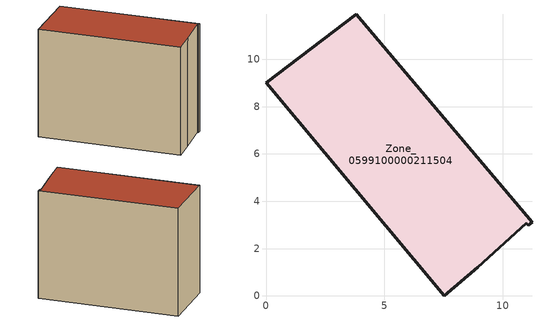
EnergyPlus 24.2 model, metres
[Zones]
Zone_0599100000211504
 floor ground (C_G): 11.09,2.98 11.01,3.08 8.95,1.22 7.54,0 0,9.02 3.82,11.91 11.24,3.11 z0
 wall outside (C_F): 0,9.02 7.54,0 8.95,1.22 11.01,3.08 11.09,2.98 11.24,3.11 3.82,11.91 0,9.02 z0:9.22
 roof outside (C_R): 11.01,3.08 11.09,2.98 11.24,3.11 3.82,11.91 0,9.02 7.54,0 8.95,1.22 z9.22
[BUILDING]
Pand.0599100000211504: North Axis=0; Terrain=City; Loads Convergence Tolerance Value=0.04; Temperature Convergence Tolerance Value=0.4; Solar Distribution=FullExterior; Maximum Number of Warmup Days=25; Minimum Number of Warmup Days=1
[Site:Location]
Rotterdam.The.Hague.AP_ZH_NLD Design_Conditions: Latitude=51.96; Longitude=4.45; Time Zone=1; Elevation=-4.5
[SITE:GROUNDTEMPERATURE:BUILDINGSURFACE]
18, 18, 18, 18, 18, 18, 18, 18, 18, 18, 18, 18
[MATERIAL] Thermal Absorptance=0.9; Solar Absorptance=0.7; Visible Absorptance=0.7
Name | Roughness | Thickness | Conductivity | Density | Specific Heat
G.TI.1946 | MediumSmooth | 0.15 | 1 | 540 | 1210
F.TI.1946 | Rough | 0.3 | 0.857143 | 1920 | 840
R.TI.1946 | MediumRough | 0.2 | 0.1 | 1500 | 1000
[CONSTRUCTION]
C_G: G.TI.1946
C_F: F.TI.1946
C_R: R.TI.1946
[ZONE]
Zone_0599100000211504: Type=1; Multiplier=1; Ceiling Height=Autocalculate; Volume=Autocalculate; Floor Area=autocalculate; Part of Total Floor Area=Yes
[ZONEINFILTRATION:DESIGNFLOWRATE]
Infil_Zone_0599100000211504: Zone or ZoneList or Space or SpaceList=Zone_0599100000211504; Schedule=AlwaysOn; Design Flow Rate Calculation Method=Flow/Area; Flow Rate per Floor Area=0.003; Constant Term Coefficient=1; Temperature Term Coefficient=0; Velocity Term Coefficient=0; Velocity Squared Term Coefficient=0
[HVACTEMPLATE:ZONE:IDEALLOADSAIRSYSTEM]
Zone_0599100000211504: Maximum Heating Supply Air Temperature=50; Minimum Cooling Supply Air Temperature=13; Maximum Heating Supply Air Humidity Ratio=0.0156; Minimum Cooling Supply Air Humidity Ratio=0.0077; Heating Limit=NoLimit; Cooling Limit=NoLimit; Dehumidification Control Type=ConstantSensibleHeatRatio; Cooling Sensible Heat Ratio=0.7; Dehumidification Setpoint=60; Humidification Control Type=None; Humidification Setpoint=30; Outdoor Air Method=None; Outdoor Air Flow Rate per Person=0.00944; Outdoor Air Flow Rate per Zone Floor Area=0; Outdoor Air Flow Rate per Zone=0; Demand Controlled Ventilation Type=None; Outdoor Air Economizer Type=NoEconomizer; Heat Recovery Type=None; Sensible Heat Recovery Effectiveness=0.7; Latent Heat Recovery Effectiveness=0.65
[ZONECONTROL:THERMOSTAT]
ThermostatControl_Zone_0599100000211504: Zone or ZoneList=Zone_0599100000211504; Control Type Schedule=DualSetpointControlType; Control 1=Thermostat_Zone_0599100000211504; Temperature Difference Between Cutout And Setpoint=0
[THERMOSTATSETPOINT:DUALSETPOINT]
Thermostat_Zone_0599100000211504: Heating Setpoint Temperature Schedule=HeatingSetpoint_Zone_0599100000211504; Cooling Setpoint Temperature Schedule=CoolingSetpoint_Zone_0599100000211504
[SCHEDULE:COMPACT]
HeatingSetpoint_Zone_0599100000211504: Through: 12/31, For: AllDays, Until: 24:00, 21
CoolingSetpoint_Zone_0599100000211504: Through: 12/31, For: AllDays, Until: 24:00, 24
DualSetpointControlType: Through: 12/31, For: AllDays, Until: 24:00, 4
AlwaysOn: Through: 12/31, For: AllDays, Until: 24:00, 1
